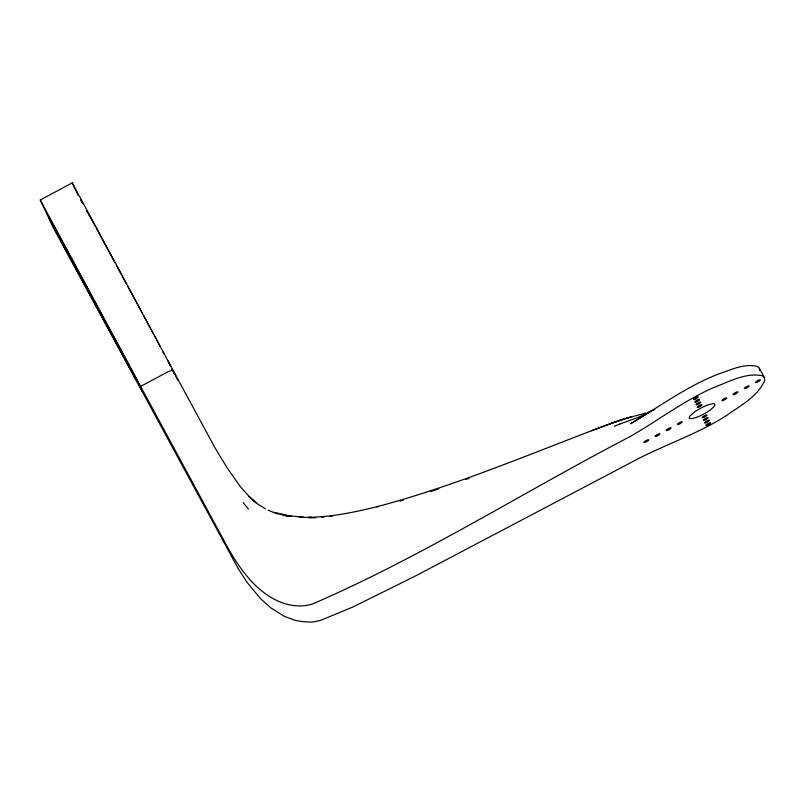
<?xml version="1.0" encoding="UTF-8"?>
<svg xmlns="http://www.w3.org/2000/svg" width="805" height="805" viewBox="0 0 805 805"><rect width="100%" height="100%" fill="white"/><g stroke="black" fill="none" stroke-linecap="round" stroke-linejoin="round"><path stroke-width="1.21" d="M690.469 415.471L694.624 411.929A14.51 3.29 -28.4 0 1 707.112 405.227L712.254 403.768A14.51 3.29 -28.4 0 1 713.23 407.421L710.423 409.805A14.51 3.29 -28.4 0 1 696.114 417.493L692.652 418.479A14.51 3.29 -28.4 0 1 690.479 415.461M651.507 410.963L630.577 423.772L648.86 412.512L637.882 417.473L620.152 423.913M648.9 412.482C671.098 398.495 693.175 383.945 717.728 374.315C730.336 370.149 743.971 363.035 757.505 366.466L759.407 368.358L764.458 377.686L764.75 380.443C757.586 396.835 740.137 405.73 726.211 415.712C699.173 433.02 668.613 443.434 640.045 457.783L413.76 576.863L352.741 607.071L320.33 620.464L312.068 622.144L303.012 621.712L295.365 620.373L284.749 616.56L270.802 607.896L260.367 598.467L247.276 582.649L238.049 568.34L53.281 227.594L40.25 200.032L72.229 182.856L173.306 370.743L171.737 370.35L167.822 371.84L140.623 386.42L227.604 547.279C240.232 569.698 256.755 593.044 281.73 602.603C291.531 606.145 302.519 607.232 312.551 603.971C422.434 556.486 523.995 491.754 630.033 436.612C657.886 420.673 683.556 400.89 713.029 387.829C728.636 382.003 745.42 372.212 762.546 375.794L764.458 377.686M654.717 409.524L648.005 412.331M614.366 426.227L619.961 423.983M591.444 430.756L623.291 419.083L631.08 416.99L609.486 423.923L610.18 423.661C532.91 452.692 456.807 485.536 376.861 506.758L378.511 506.375C352.55 512.694 326.015 518.37 299.138 517.162L301.613 517.213M465.672 479.549L469.164 478.281M609.486 423.923L623.291 419.083L646.173 412.965M430.484 491.634L438.765 488.836M399.884 501.133L403.406 500.076M315.721 517.766L308.647 517.897M321.668 517.213L324.043 517.001M329.99 516.458L332.364 516.236M309.019 517.374L311.495 517.424L309.221 517.363M303.555 517.213L285.705 515.492L291.491 516.418M291.42 516.387L274.243 512.393M282.686 515.14L289.82 516.488M277.111 513.328L289.921 516.317M268.055 510.249L278.007 514.043M265.378 508.851L255.96 502.884L252.76 500.036M256.081 502.642L248.826 496.323L254.169 501.072M250.898 498.355L240.484 486.884L227.714 468.661M243.11 502.612L248.453 509.102M227.091 467.735L215.116 448.013L173.659 371.477L176.285 377.022M80.862 199.982L81.456 201.029M163.516 352.811L163.123 352.147L164.039 354.009M170.237 365.52L170.811 366.496L170.419 365.651M87.443 212.419L87.836 213.114M173.367 372.262L173.759 372.967M169.845 364.816L168.819 362.954M81.889 201.814L82.975 203.796M86.417 210.558L86.96 211.554M171.747 369.304L172.34 370.401M95.03 225.772L88.5 213.697L90.09 217.048M96.218 227.966L115.206 263.094M116.393 265.288L126.486 283.954M127.673 286.147L142.515 313.588M143.703 315.781L153.785 334.447M154.973 336.641L158.535 343.222M40.25 200.032L140.623 386.42M167.953 360.962L169.141 363.196M172.662 370.642L173.166 371.608M86.739 210.799L87.675 212.59M81.637 201.612L82.11 202.518M169.644 364.162L170.076 364.987M173.598 372.443L173.94 373.107M80.953 200.294L81.245 200.868M176.808 378.139L177.855 380.352M159.128 344.319L160.185 346.563M72.229 182.856L78.246 195.575M759.407 368.358L759.638 370.461M48.743 216.927L56.431 231.277L48.743 216.927M52.265 224.374L59.962 238.723L52.265 224.374M131.145 369.324L138.832 383.673L131.145 369.324M134.666 376.77L142.364 391.119L134.666 376.77M127.15 361.495L56.521 230.874L63.917 246.511L134.546 377.143L127.15 361.495M745.46 388.443A2.727 0.614 -28.4 0 0 749.123 386.018A2.727 0.614 -28.4 0 0 745.541 387.205A2.727 0.614 -28.4 0 0 745.46 388.443M734.271 394.46A2.727 0.614 -28.4 0 0 737.923 392.025A2.727 0.614 -28.4 0 0 734.341 393.212A2.727 0.614 -28.4 0 0 734.271 394.46M678.625 424.346A2.727 0.614 -28.4 0 0 682.288 421.911A2.727 0.614 -28.4 0 0 678.706 423.098A2.727 0.614 -28.4 0 0 678.625 424.346M703.298 417.584A2.727 0.614 -28.4 0 0 706.961 415.149A2.727 0.614 -28.4 0 0 703.379 416.346A2.727 0.614 -28.4 0 0 703.298 417.584M723.081 400.467A2.727 0.614 -28.4 0 0 726.734 398.042A2.727 0.614 -28.4 0 0 723.152 399.23A2.727 0.614 -28.4 0 0 723.081 400.467M698.408 407.229A2.727 0.614 -28.4 0 0 702.061 404.804A2.727 0.614 -28.4 0 0 698.478 405.992A2.727 0.614 -28.4 0 0 698.408 407.229M694.705 399.411A2.727 0.614 -28.4 0 0 698.358 396.976A2.727 0.614 -28.4 0 0 694.775 398.173A2.727 0.614 -28.4 0 0 694.705 399.411M645.057 442.378A2.727 0.614 -28.4 0 0 648.709 439.953A2.727 0.614 -28.4 0 0 645.127 441.14A2.727 0.614 -28.4 0 0 645.057 442.378M656.246 436.37A2.727 0.614 -28.4 0 0 659.899 433.935A2.727 0.614 -28.4 0 0 656.317 435.123A2.727 0.614 -28.4 0 0 656.246 436.37M667.436 430.353A2.727 0.614 -28.4 0 0 671.088 427.928A2.727 0.614 -28.4 0 0 667.506 429.115A2.727 0.614 -28.4 0 0 667.436 430.353M695.943 402.017A2.727 0.614 -28.4 0 0 699.595 399.582A2.727 0.614 -28.4 0 0 696.013 400.779A2.727 0.614 -28.4 0 0 695.943 402.017M697.17 404.623A2.727 0.614 -28.4 0 0 700.823 402.198A2.727 0.614 -28.4 0 0 697.251 403.386A2.727 0.614 -28.4 0 0 697.17 404.623M704.536 420.19A2.727 0.614 -28.4 0 0 708.189 417.755A2.727 0.614 -28.4 0 0 704.606 418.952A2.727 0.614 -28.4 0 0 704.536 420.19M705.764 422.796A2.727 0.614 -28.4 0 0 709.426 420.371A2.727 0.614 -28.4 0 0 705.844 421.558A2.727 0.614 -28.4 0 0 705.764 422.796M707.001 425.402A2.727 0.614 -28.4 0 0 710.654 422.977A2.727 0.614 -28.4 0 0 707.072 424.165A2.727 0.614 -28.4 0 0 707.001 425.402M756.66 382.435A2.727 0.614 -28.4 0 0 760.312 380A2.727 0.614 -28.4 0 0 756.73 381.188A2.727 0.614 -28.4 0 0 756.66 382.435"/></g></svg>
